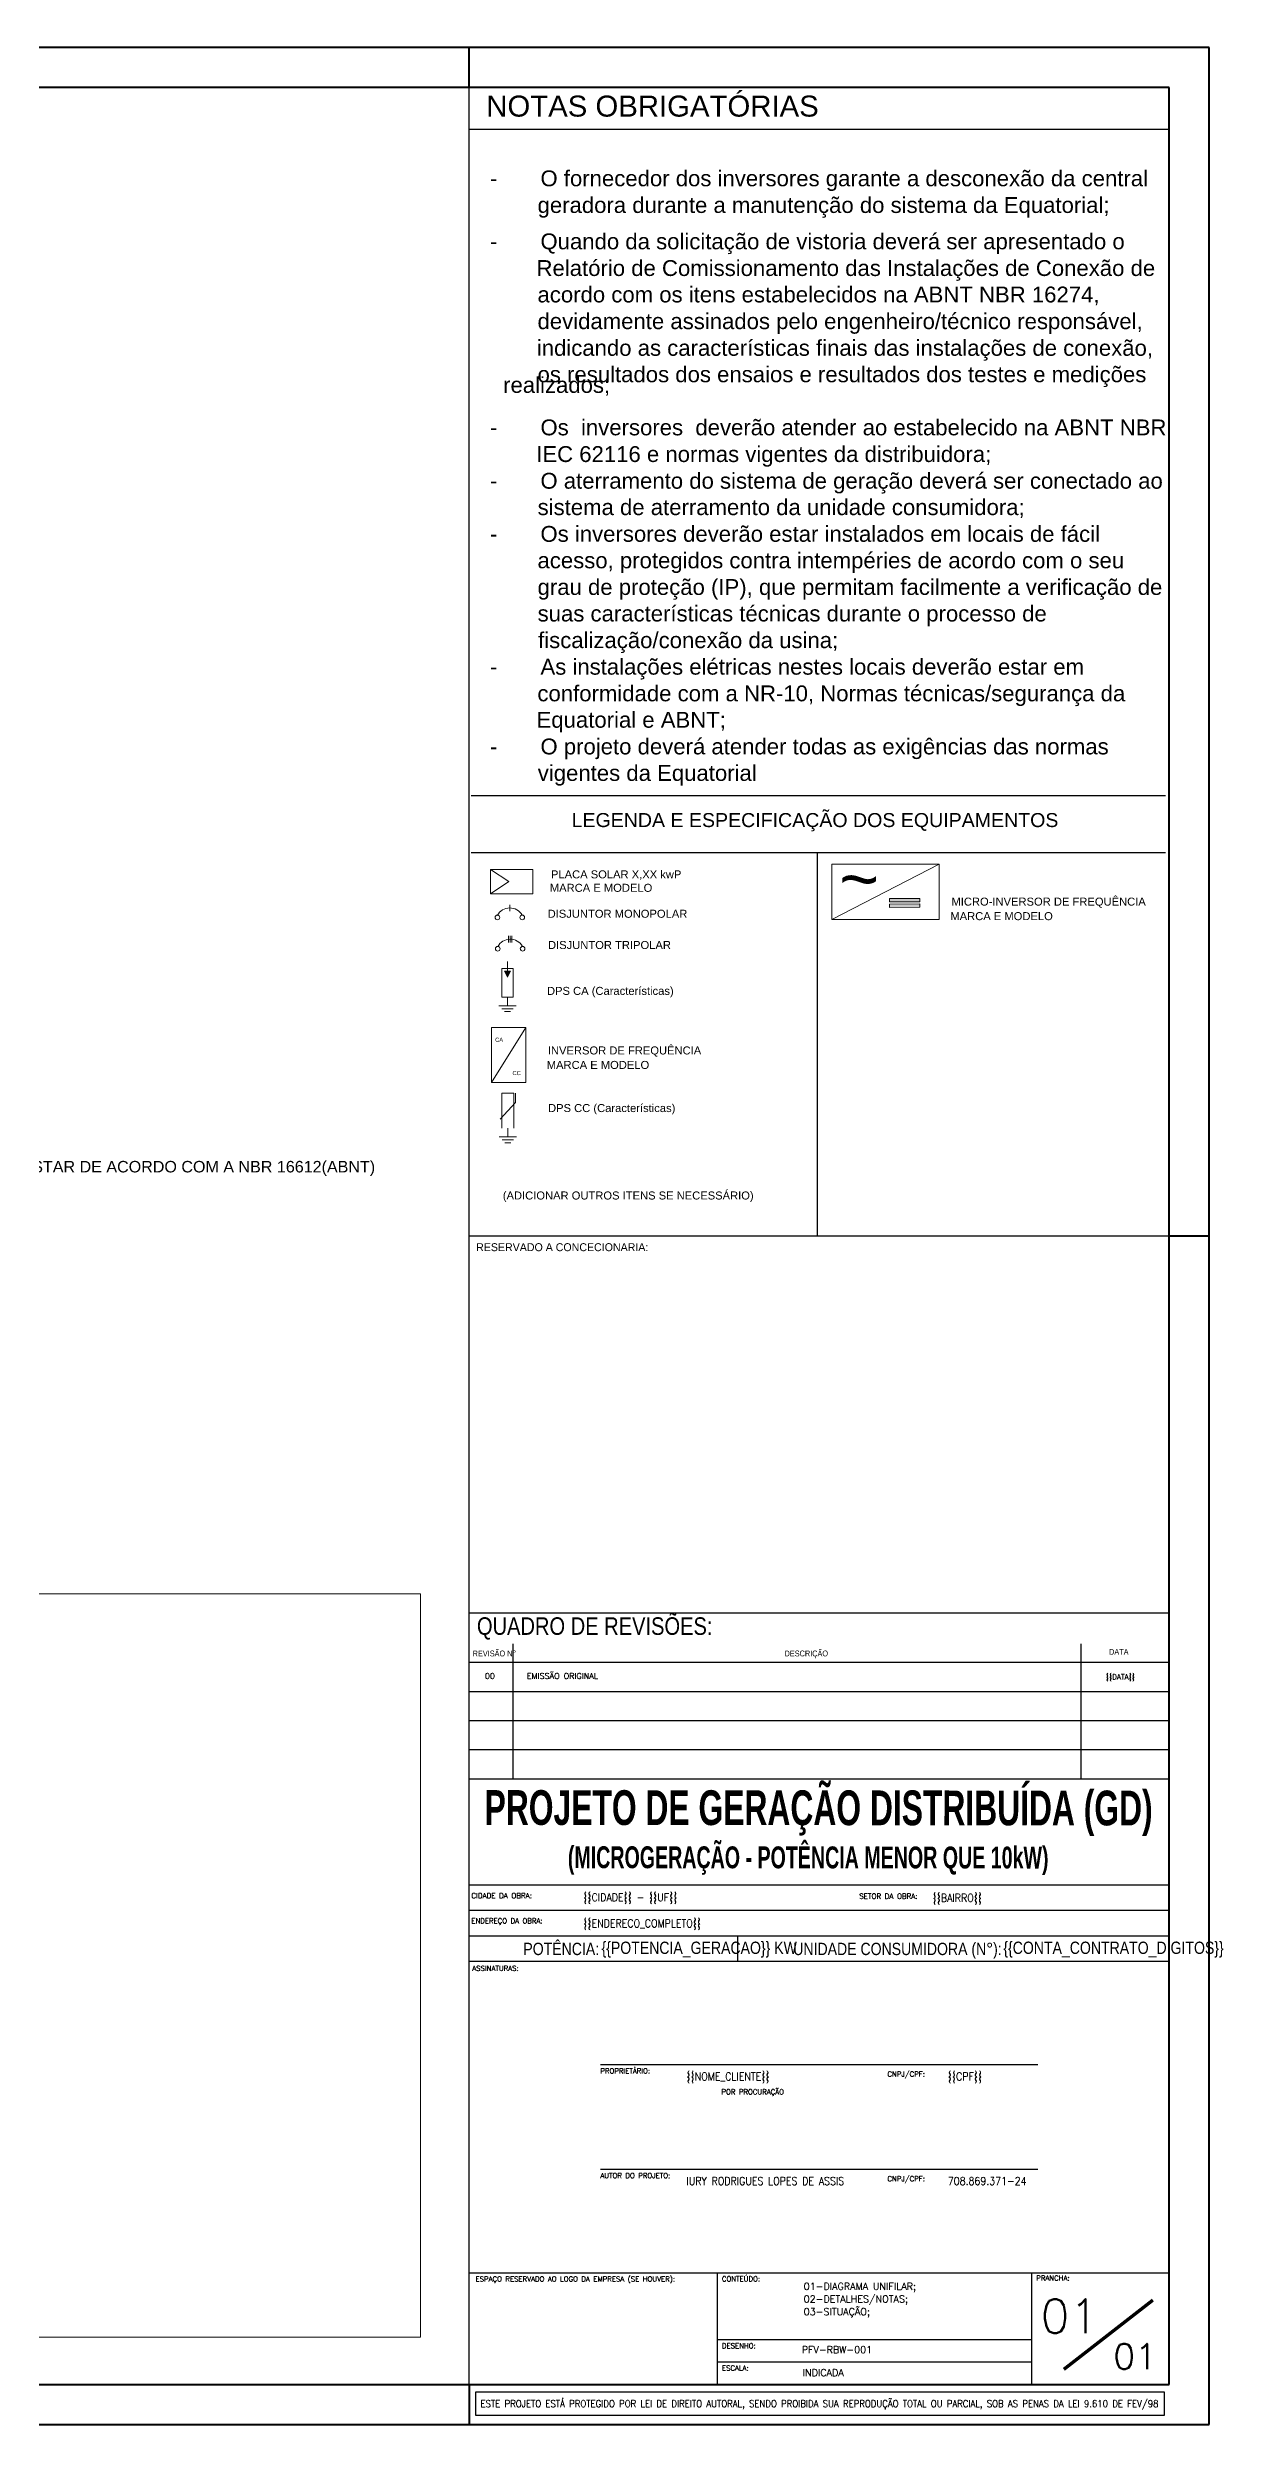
# Model space of a CAD drawing. Header units: centimetres. Extents: x -1416 to 19908, y -7962 to 7254.
# Drawn here: x -187 to 107, y -1357 to -763 of the extents above; entities that cross this region are included whole.
import ezdxf
from ezdxf.enums import TextEntityAlignment as Align

# ---------------------------------------------------------------- set-up
doc = ezdxf.new("R2010")
doc.units = ezdxf.units.CM
doc.layers.get('0').update_dxf_attribs({"color": 4, "lineweight": 18})
for name, color, linetype, lineweight in [('CARIMBO EXT', 140, 'Continuous', 30), ('CARIMBO INT', 140, 'Continuous', 25), ('DETALHES_CTR25', 7, 'Continuous', 13), ('PRANCHA EXT', 7, 'Continuous', 40), ('PRANCHA INT', 7, 'Continuous', 40), ('SIMBOLO', 1, 'Continuous', 18), ('TEXTO CAR1', 7, 'Continuous', 25), ('TEXTO CAR2', 7, 'Continuous', 18), ('TXT-02', 7, 'Continuous', 20), ('TXT-05', 7, 'Continuous', 20), ('WY-ELE-DIAGRAMA', 2, 'Continuous', 18), ('WY-ELE-DIAGRAMAS-TEXTO', 2, 'Continuous', 18)]:
    doc.layers.add(name, color=color, linetype=linetype, lineweight=lineweight)
doc.styles.add('arial', font='arial.ttf')
doc.styles.add('MtXpl_Swis721_Cn_BT', font='swissc.ttf')
doc.styles.add('ROMANS', font='romans.shx', dxfattribs={"width": 0.87})
doc.styles.add('SANSSERIFBOLD', font='sasb____.pfb', dxfattribs={"width": 2})
doc.styles.add('STANDARD-0.1', font='arial.ttf', dxfattribs={"height": 0.1})
doc.styles.add('Style-Arial', font='arial.ttf')
doc.styles.add('TECNICO', font='')
doc.styles.get('TECNICO').set_extended_font_data('Dauphin')

msp = doc.modelspace()

# ---------------------------------------------------------------- hatches: boundary and pattern name
at = {"lineweight": 20}
for points in [[(23.76, -975.33), (31.34, -975.32), (31.34, -976.15), (23.76, -976.15)], [(23.76, -976.67), (31.34, -976.66), (31.34, -977.49), (23.76, -977.5)]]:
    msp.add_hatch(color=7, dxfattribs=at).paths.add_polyline_path(points)
at = {"lineweight": 9}
msp.add_hatch(color=7, dxfattribs=at).paths.add_polyline_path([(-72.44, -993.48), (-71, -993.48), (-71.72, -994.92)])

# ---------------------------------------------------------------- linework, layer by layer
at = {"color": 7, "lineweight": 9}
for p in [(-75.94, -968.07), (-75.94, -974.09)]:
    msp.add_line(p, (-71.35, -971.08), dxfattribs=at)
at = {"color": 0}
msp.add_line((9.38, -980.54), (36.19, -966.68), dxfattribs=at)
at = {"color": 7, "linetype": 'Continuous', "lineweight": 9}
for p, q in [((-71.72, -993.95), (-71.72, -991.07)), ((-73.88, -1002.12), (-69.56, -1002.12)), ((-73.16, -1002.84), (-70.28, -1002.84)), ((-72.44, -1003.56), (-71, -1003.56)), ((-71.72, -1002.12), (-71.72, -999.96)), ((-71.62, -1034.88), (-71.62, -1032.72)), ((-73.78, -1034.88), (-69.46, -1034.88)), ((-73.06, -1035.6), (-70.18, -1035.6)), ((-72.34, -1036.32), (-70.9, -1036.32))]:
    msp.add_line(p, q, dxfattribs=at)
at = {"color": 7, "lineweight": 9}
msp.add_lwpolyline([(-75.94, -968.07), (-75.94, -974.09), (-65.38, -974.09), (-65.38, -968.07)], close=True, dxfattribs=at)
at = {"color": 0}
msp.add_lwpolyline([(9.38, -966.68), (36.19, -966.68), (36.19, -980.54), (9.38, -980.54)], close=True, dxfattribs=at)
at = {"color": 7, "lineweight": 20}
for points in [[(23.76, -975.33), (31.34, -975.32), (31.34, -976.15), (23.76, -976.15)], [(23.76, -976.67), (31.34, -976.66), (31.34, -977.49), (23.76, -977.5)]]:
    msp.add_lwpolyline(points, close=True, dxfattribs=at)
at = {"color": 7, "linetype": 'Continuous', "lineweight": 9}
for points in [[(-73.16, -999.96), (-73.16, -992.76), (-70.28, -992.76), (-70.28, -999.96)], [(-72.44, -993.48), (-71, -993.48), (-71.72, -994.92)]]:
    msp.add_lwpolyline(points, close=True, dxfattribs=at)
at = {"color": 0, "lineweight": 20}
msp.add_lwpolyline([(-408.22, -1149.05), (-93.49, -1149.05), (-93.49, -1334.81), (-408.22, -1334.81)], close=True, dxfattribs=at)
at = {"color": 7, "linetype": 'Continuous', "lineweight": 9}
for centre in [(-74.24, -980.01), (-68.01, -980.01), (-74.15, -987.83), (-67.92, -987.83)]:
    msp.add_circle(centre, 0.584, dxfattribs=at)
at = {"color": 7, "lineweight": 9}
for centre in [(-71.11, -981.23), (-71.02, -989.04)]:
    msp.add_arc(centre, 3.58, 30.11933, 151.34184, dxfattribs=at)
at = {"layer": 'CARIMBO EXT', "color": 7}
for p, q in [((-81.3, -1346.63), (-81.3, -772.63)), ((-81.3, -783.02), (93.7, -783.02)), ((-80.8, -949.56), (92.83, -949.56)), ((-80.8, -963.82), (92.83, -963.82)), ((5.72, -963.82), (5.72, -1059.63)), ((-81.3, -1059.63), (93.7, -1059.63)), ((-81.3, -1153.79), (93.7, -1153.79)), ((-70.34, -1161.57), (-70.34, -1195.36)), ((71.62, -1161.57), (71.62, -1195.36)), ((-81.3, -1166.13), (93.7, -1166.13)), ((-81.3, -1173.44), (93.7, -1173.44)), ((-81.3, -1180.74), (93.7, -1180.74)), ((93.7, -1188.05), (-81.3, -1188.05)), ((93.7, -1195.36), (-81.3, -1195.36)), ((93.7, -1221.88), (-81.3, -1221.88)), ((93.7, -1228.23), (-81.3, -1228.23)), ((93.7, -1234.58), (-81.3, -1234.58)), ((-14.23, -1234.58), (-14.23, -1240.93)), ((93.7, -1240.93), (-81.3, -1240.93)), ((93.7, -1318.81), (-81.3, -1318.81)), ((-19.31, -1318.81), (-19.31, -1346.59)), ((59.26, -1318.81), (59.26, -1346.59)), ((59.26, -1335.48), (-19.31, -1335.48)), ((59.26, -1341.03), (-19.31, -1341.03))]:
    msp.add_line(p, q, dxfattribs=at)
msp.add_lwpolyline([(-79.63, -1354.43), (-79.63, -1348.5), (92.45, -1348.5), (92.45, -1354.43)], close=True, dxfattribs=at)
at = {"layer": 'CARIMBO INT', "color": 7}
for p, q in [((60.88, -1266.79), (-48.48, -1266.79)), ((60.88, -1292.95), (-48.48, -1292.95))]:
    msp.add_line(p, q, dxfattribs=at)
at = {"layer": 'PRANCHA EXT'}
for p, q in [((103.7, -762.63), (-737.3, -762.63)), ((-737.3, -1356.63), (103.7, -1356.63))]:
    msp.add_line(p, q, dxfattribs=at)
at = {"layer": 'PRANCHA EXT', "color": 7}
msp.add_line((103.7, -1356.63), (103.7, -762.63), dxfattribs=at)
at = {"layer": 'PRANCHA INT', "color": 7}
for p, q in [((-81.3, -772.63), (-81.3, -762.63)), ((93.7, -1346.63), (93.7, -772.63)), ((93.7, -1059.63), (103.7, -1059.63)), ((-81.3, -1346.63), (-81.3, -1356.63))]:
    msp.add_line(p, q, dxfattribs=at)
at = {"layer": 'PRANCHA INT'}
for p, q in [((93.7, -772.63), (-712.3, -772.63)), ((-712.3, -1346.63), (93.7, -1346.63))]:
    msp.add_line(p, q, dxfattribs=at)
at = {"layer": 'SIMBOLO', "color": 7, "lineweight": 9}
msp.add_line((-69.67, -1026.23), (-73.57, -1030.43), dxfattribs=at)
at = {"layer": 'SIMBOLO', "color": 7, "linetype": 'ByBlock', "lineweight": 9}
for p, q in [((-73.15, -1032.72), (-73.15, -1023.95)), ((-73.15, -1023.95), (-70.09, -1023.95)), ((-70.09, -1023.95), (-70.09, -1032.72)), ((-69.67, -1026.23), (-69.67, -1023.95))]:
    msp.add_line(p, q, dxfattribs=at)
at = {"layer": 'TEXTO CAR2', "color": 7, "const_width": 0.847}
msp.add_lwpolyline([(67.38, -1342.86), (89.64, -1325.55)], dxfattribs=at)
at = {"layer": 'WY-ELE-DIAGRAMA', "color": 7, "lineweight": 9}
for p, q in [((-71.12, -976.84), (-71.12, -978.44)), ((-71.46, -984.66), (-71.46, -986.26)), ((-71.04, -984.66), (-71.04, -986.26)), ((-70.61, -984.66), (-70.61, -986.26)), ((-75.72, -1021.23), (-67.16, -1007.49))]:
    msp.add_line(p, q, dxfattribs=at)
msp.add_lwpolyline([(-75.72, -1007.49), (-67.1, -1007.49), (-67.1, -1021.23), (-75.72, -1021.23)], close=True, dxfattribs=at)

# ---------------------------------------------------------------- texts
at = {"color": 0, "linetype": 'Continuous', "style": 'arial'}
msp.add_text('~', height=12.22, dxfattribs=at).set_placement((11.23, -976.45))
at = {"color": 7, "linetype": 'ByBlock', "lineweight": 20, "insert": (-298.34, -1040.87), "char_height": 4, "width": 187.3938, "attachment_point": 1}
msp.add_mtext('\\fArial|b0|i0|c0|p0;\\H2.87628011;NOTA IMPORTANTE: OS CONDUTORES CC DEVERÃO ESTAR DE ACORDO COM A NBR 16612(ABNT)', dxfattribs=at)
at = {"layer": 'DETALHES_CTR25', "color": 7, "style": 'SANSSERIFBOLD'}
for s, height, rotation, width, p, p2 in [('PROJETO DE GERAÇÃO DISTRIBUÍDA (GD)', 8.6845, 359.94912, 0.667616, (-77.44, -1206.79), (89.58, -1206.93)), ('(MICROGERAÇÃO - POTÊNCIA MENOR QUE 10kW)', 5.4712, 359.95544, 0.653484, (-56.62, -1217.61), (63.55, -1217.7))]:
    msp.add_text(s, height=height, rotation=rotation, dxfattribs=dict(at, width=width)).set_placement(p, p2, align=Align.FIT)
at = {"layer": 'TEXTO CAR1', "color": 7, "lineweight": 9, "style": 'Style-Arial'}
for s, height, p in [('NOTAS OBRIGATÓRIAS', 5.25, (-77.02, -779.89)), ('LEGENDA E ESPECIFICAÇÃO DOS EQUIPAMENTOS', 3.5, (-55.69, -957.44)), ('PLACA SOLAR X,XX kwP', 2, (-60.84, -970.26)), ('MARCA E MODELO', 2, (-61.12, -973.62)), ('DISJUNTOR MONOPOLAR', 2, (-61.67, -980.1)), ('DISJUNTOR TRIPOLAR', 2, (-61.58, -987.91)), ('DPS CA (Características) ', 2, (-61.83, -999.38)), ('INVERSOR DE FREQUÊNCIA ', 2, (-61.62, -1014.26)), ('MARCA E MODELO', 2, (-61.89, -1017.88)), ('DPS CC (Características)', 2, (-61.57, -1028.66)), ('(ADICIONAR OUTROS ITENS SE NECESSÁRIO)', 2, (-72.88, -1050.51))]:
    msp.add_text(s, height=height, dxfattribs=at).set_placement(p)
at = {"layer": 'TEXTO CAR1', "color": 7, "lineweight": 20, "style": 'arial'}
for s, p in [('-       O fornecedor dos inversores garante a desconexão da central', (-76.07, -797.3)), ('geradora durante a manutenção do sistema da Equatorial;', (-64.19, -803.97)), ('-       Quando da solicitação de vistoria deverá ser apresentado o', (-76.07, -813.05)), ('Relatório de Comissionamento das Instalações de Conexão de', (-64.45, -819.72)), ('acordo com os itens estabelecidos na ABNT NBR 16274,', (-64.21, -826.33)), ('devidamente assinados pelo engenheiro/técnico responsável,', (-64.2, -833)), ('indicando as características finais das instalações de conexão,', (-64.38, -839.67)), ('os resultados dos ensaios e resultados dos testes e medições', (-64.2, -846.27)), ('realizados;', (-72.8, -848.93)), ('-       Os  inversores  deverão atender ao estabelecido na ABNT NBR', (-76.07, -859.54)), ('IEC 62116 e normas vigentes da distribuidora;', (-64.53, -866.21)), ('-       O aterramento do sistema de geração deverá ser conectado ao', (-76.07, -872.88)), ('sistema de aterramento da unidade consumidora;', (-64.18, -879.48)), ('-       Os inversores deverão estar instalados em locais de fácil', (-76.07, -886.15)), ('acesso, protegidos contra intempéries de acordo com o seu', (-64.21, -892.77)), ('grau de proteção (IP), que permitam facilmente a verificação de', (-64.19, -899.43)), ('suas características técnicas durante o processo de', (-64.18, -906.06)), ('fiscalização/conexão da usina;', (-64.06, -912.72)), ('-       As instalações elétricas nestes locais deverão estar em', (-76.07, -919.35)), ('conformidade com a NR-10, Normas técnicas/segurança da', (-64.23, -926.01)), ('Equatorial e ABNT;', (-64.45, -932.61)), ('-       O projeto deverá atender todas as exigências das normas', (-76.07, -939.28)), ('vigentes da Equatorial', (-64.14, -945.9))]:
    msp.add_text(s, height=3.96, dxfattribs=at).set_placement(p)
at = {"layer": 'TEXTO CAR1', "color": 7, "linetype": 'ByBlock', "lineweight": 9, "style": 'Style-Arial'}
for s, p in [('MARCA E MODELO', (39.01, -980.7)), ('MICRO-INVERSOR DE FREQUÊNCIA ', (39.28, -977.07))]:
    msp.add_text(s, height=2, dxfattribs=at).set_placement(p)
at = {"layer": 'TEXTO CAR1', "color": 7}
for s, height, style, p in [('RESERVADO A CONCECIONARIA:', 1.9842, 'TECNICO', (-79.55, -1063.42)), ('CIDADE DA OBRA:', 1.3029, 'ROMANS', (-80.74, -1225.14)), ('SETOR DA OBRA:', 1.3029, 'ROMANS', (16.23, -1225.27)), ('ENDEREÇO DA OBRA:', 1.2699, 'ROMANS', (-80.75, -1231.41)), ('ASSINATURAS:', 1.2699, 'ROMANS', (-80.5, -1243.28)), ('PROPRIETÁRIO:', 1.2699, 'ROMANS', (-48.49, -1268.92)), ('    CNPJ/CPF: ', 1.2699, 'ROMANS', (19.49, -1269.71)), ('POR PROCURAÇÃO', 1.2699, 'ROMANS', (-18.22, -1274.14)), ('AUTOR DO PROJETO:', 1.2699, 'ROMANS', (-48.49, -1295.08)), ('    CNPJ/CPF: ', 1.2699, 'ROMANS', (19.49, -1295.87)), ('ESPAÇO RESERVADO AO LOGO DA EMPRESA (SE HOUVER):', 1.2699, 'ROMANS', (-79.69, -1320.91)), ('CONTEÚDO:', 1.27, 'ROMANS', (-18.1, -1320.88)), ('PRANCHA:', 1.27, 'ROMANS', (60.49, -1320.69)), ('DESENHO:', 1.27, 'ROMANS', (-18.1, -1337.62)), ('ESCALA:', 1.27, 'ROMANS', (-18.1, -1343.17))]:
    msp.add_text(s, height=height, dxfattribs=dict(at, style=style)).set_placement(p)
at = {"layer": 'TEXTO CAR2', "color": 7, "style": 'ROMANS', "width": 0.87}
for s, height, p in [('{{CIDADE}} - {{UF}} ', 1.9842, (-52.76, -1225.9)), ('{{BAIRRO}}', 1.984, (34.57, -1226.03)), ('{{ENDERECO_COMPLETO}} ', 1.9842, (-52.77, -1232.4)), ('{{NOME_CLIENTE}}', 1.9842, (-26.97, -1270.65)), ('{{CPF}}', 1.984, (38.37, -1270.65)), ('IURY RODRIGUES LOPES DE ASSIS', 1.9842, (-26.97, -1296.8)), ('708.869.371-24', 1.9842, (38.37, -1296.8))]:
    msp.add_text(s, height=height, dxfattribs=at).set_placement(p)
at = {"layer": 'TEXTO CAR2', "color": 7, "style": 'ROMANS'}
for s, height, p in [('01-DIAGRAMA UNIFILAR;', 1.7461, (2.35, -1323.02)), ('02-DETALHES/NOTAS;', 1.7461, (2.35, -1326.14)), ('03-SITUAÇÃO;', 1.7461, (2.35, -1329.35)), ('PFV-RBW-001', 1.7461, (1.87, -1338.84)), ('INDICADA', 1.746, (2.09, -1344.53))]:
    msp.add_text(s, height=height, dxfattribs=at).set_placement(p)
for height, p in [(8.466, (68.83, -1333.78)), (6.349, (85.19, -1342.79))]:
    msp.add_text('01', height=height, dxfattribs=at).set_placement(p, align=Align.CENTER)
at = {"layer": 'TEXTO CAR2', "color": 7, "style": 'ROMANS', "width": 0.768559}
msp.add_text('ESTE PROJETO ESTÁ PROTEGIDO POR LEI DE DIREITO AUTORAL, SENDO PROIBIDA SUA REPRODUÇÃO TOTAL OU PARCIAL, SOB AS PENAS DA LEI 9.610 DE FEV/98', height=1.74608, dxfattribs=at).set_placement((-78.44, -1352.28), (91.03, -1352.28), align=Align.FIT)
at = {"layer": 'TXT-02', "color": 7, "style": 'ROMANS'}
for s, height, p in [('00', 1.462, (-77.35, -1170.32)), ('EMISSÃO ORIGINAL', 1.4617, (-66.87, -1170.32)), ('{{DATA}}', 1.32, (77.87, -1170.45))]:
    msp.add_text(s, height=height, dxfattribs=at).set_placement(p)
at = {"layer": 'TXT-02', "color": 7, "char_height": 1.4617, "width": 191.043, "attachment_point": 1}
for s, insert in [('\\fSwis721 Cn BT|b0|i0|c0|p34;REVISÃO N°', (-80.42, -1163.23)), ('\\fSwis721 Cn BT|b0|i0|c0|p34;DESCRIÇÃO', (-2.44, -1163.23)), ('\\fSwis721 Cn BT|b0|i0|c0|p34;DATA', (78.68, -1162.83))]:
    msp.add_mtext(s, dxfattribs=dict(at, insert=insert))
at = {"layer": 'TXT-05', "color": 7, "lineweight": 20, "style": 'MtXpl_Swis721_Cn_BT'}
for s, height, p in [('POTÊNCIA:', 3.07, (-67.75, -1239.33)), ('{{POTENCIA_GERACAO}} KW', 3.0696, (-48.21, -1239.04)), ('UNIDADE CONSUMIDORA (N°): ', 3.0696, (-0.26, -1239.33)), ('{{CONTA_CONTRATO_DIGITOS}}', 3.0696, (52.25, -1239.04))]:
    msp.add_text(s, height=height, dxfattribs=at).set_placement(p)
at = {"layer": 'TXT-05', "color": 7, "insert": (-79.35, -1154.92), "char_height": 4.3851, "width": 191.043, "attachment_point": 1}
msp.add_mtext('{\\fSwis721 Cn BT|b0|i0|c0|p34;QUADRO DE REVISÕES:}', dxfattribs=at)
at = {"layer": 'WY-ELE-DIAGRAMAS-TEXTO', "color": 7, "lineweight": 9, "char_height": 1.028, "width": 45.2412, "attachment_point": 1, "style": 'STANDARD-0.1'}
for s, insert in [('CA', (-74.8, -1010.08)), ('CC', (-70.46, -1018.4))]:
    msp.add_mtext(s, dxfattribs=dict(at, insert=insert))

doc.saveas('drawing.dxf')
